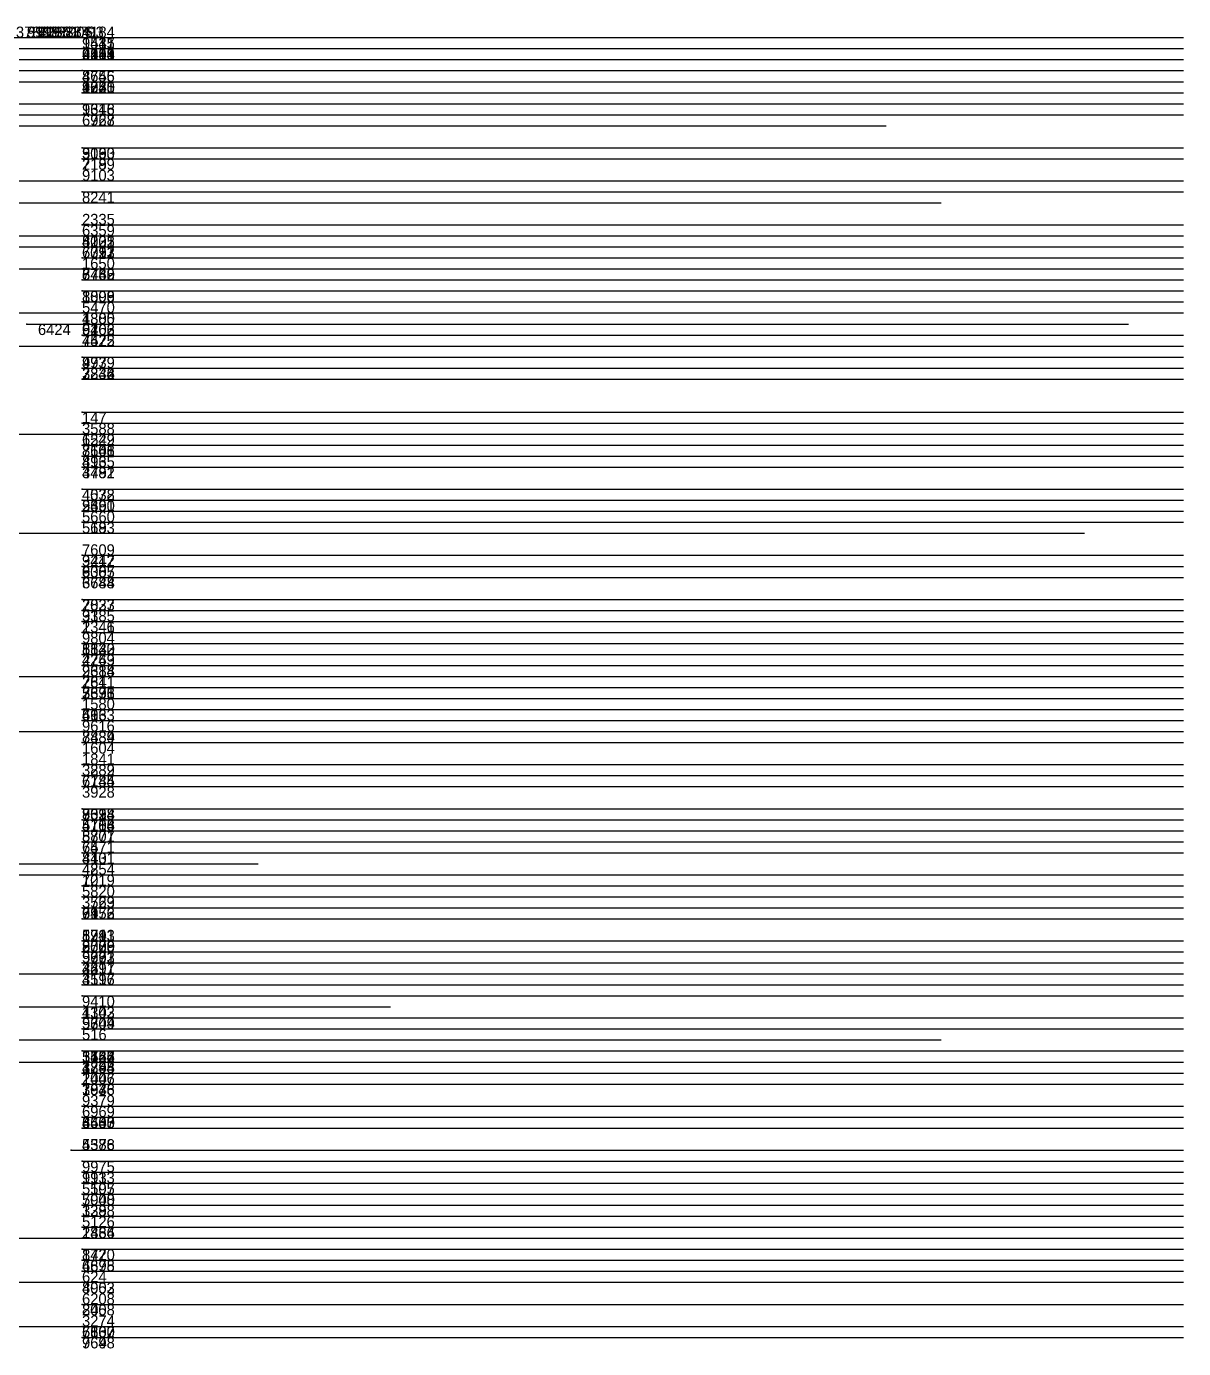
# Model space of a CAD drawing. Extents: x 0 to 1.1, y 0 to 1.
# Drawn here: x 0.995 to 1.1, y 0.881 to 1.001 of the extents above; entities that cross this region are included whole.
import ezdxf

# ---------------------------------------------------------------- set-up
doc = ezdxf.new("R2010")
doc.units = 0
for name, color, linetype in [('Normals', 1, 'CONTINUOUS'), ('Source_points', 5, 'CONTINUOUS'), ('Text', 3, 'CONTINUOUS')]:
    doc.layers.add(name, color=color, linetype=linetype)

msp = doc.modelspace()

# ---------------------------------------------------------------- linework, layer by layer
at = {"layer": 'Normals', "color": 1}
for p, q in [((0.897, 1, 0.187), (0.997, 1, 0.187)), ((0.898, 1, 0.634), (0.998, 1, 0.634)), ((0.898, 1, 0.733), (0.998, 1, 0.733)), ((0.898, 1, 0.441), (0.998, 1, 0.441)), ((0.899, 1, 0.786), (0.999, 1, 0.786)), ((0.899, 1, 0.15), (0.999, 1, 0.15)), ((0.899, 1, 0.309), (0.999, 1, 0.309)), ((0.899, 1, 0.252), (0.999, 1, 0.252)), ((0.899, 1, 0.447), (0.999, 1, 0.447)), ((0.9, 1, 0.489), (1, 1, 0.489)), ((0.901, 1, 0.086), (1.001, 1, 0.086)), ((0.902, 1, 0.45), (1.002, 1, 0.45)), ((0.902, 1, 0.592), (1.002, 1, 0.592)), ((0.903, 1, 0.427), (1.003, 1, 0.427)), ((0.903, 1, 0.864), (1.004, 1, 0.864)), ((0.904, 1, 0.73), (1.004, 1, 0.73)), ((0.906, 1, 0.875), (1.006, 1, 0.875)), ((0.906, 1, 0.571), (1.006, 1, 0.571)), ((0.907, 1, 0.263), (1.007, 1, 0.263)), ((0.908, 1, 0.817), (1.008, 1, 0.817)), ((0.908, 1, 0.226), (1.008, 1, 0.226)), ((0.908, 1, 0.085), (1.008, 1, 0.085)), ((0.909, 1, 0.523), (1.009, 1, 0.523)), ((0.909, 1, 0.77), (1.009, 1, 0.77)), ((0.911, 1, 0.866), (1.011, 1, 0.866)), ((0.912, 1, 0.836), (1.012, 1, 0.836)), ((0.912, 1, 0.46), (1.012, 1, 0.46)), ((0.913, 1, 0.491), (1.013, 1, 0.491)), ((0.913, 1, 0.712), (1.013, 1, 0.712)), ((0.913, 1, 0.37), (1.013, 1, 0.37)), ((0.914, 1, 0.271), (1.014, 1, 0.271)), ((0.915, 1, 0.545), (1.016, 1, 0.545)), ((0.916, 1, 0.427), (1.016, 1, 0.427)), ((0.916, 1, 0.197), (1.016, 1, 0.197)), ((0.917, 1, 0.309), (1.018, 1, 0.309)), ((0.917, 1, 0.971), (1.017, 1, 0.971)), ((0.917, 1, 0.572), (1.017, 1, 0.572)), ((0.917, 1, 0.7), (1.018, 1, 0.7)), ((0.918, 1, 0.118), (1.018, 1, 0.118)), ((0.918, 1, 0.309), (1.018, 1, 0.309)), ((0.918, 1, 0.861), (1.018, 1, 0.861)), ((0.918, 1, 0.408), (1.018, 1, 0.408)), ((0.918, 1, 0.149), (1.018, 1, 0.149)), ((0.919, 1, 0.803), (1.019, 1, 0.803)), ((0.919, 1, 0.343), (1.019, 1, 0.343)), ((0.92, 1, 0.419), (1.02, 1, 0.419)), ((0.921, 1, 0.312), (1.021, 1, 0.312)), ((0.921, 1, 0.352), (1.021, 1, 0.352)), ((0.921, 1, 0.369), (1.021, 1, 0.369)), ((0.921, 1, 0.166), (1.021, 1, 0.166)), ((0.921, 1, 0.204), (1.021, 1, 0.204)), ((0.922, 1, 0.379), (1.022, 1, 0.379)), ((0.924, 1, 0.35), (1.024, 1, 0.35)), ((0.924, 1, 0.91), (1.024, 1, 0.91)), ((0.924, 1, 0.623), (1.024, 1, 0.623)), ((0.924, 1, 0.484), (1.024, 1, 0.484)), ((0.925, 1, 0.845), (1.025, 1, 0.845)), ((0.925, 1, 0.581), (1.025, 1, 0.581)), ((0.926, 1, 0.235), (1.026, 1, 0.235)), ((0.926, 1, 0.61), (1.026, 1, 0.61)), ((0.927, 1, 0.217), (1.027, 1, 0.217)), ((0.927, 1, 0.875), (1.027, 1, 0.875)), ((0.928, 1, 0.367), (1.028, 1, 0.367)), ((0.929, 1, 0.906), (1.029, 1, 0.906)), ((0.929, 1, 0.997), (1.029, 1, 0.997)), ((0.93, 1, 0.365), (1.03, 1, 0.365)), ((0.931, 1, 0.264), (1.032, 1, 0.264)), ((0.933, 1, 0.475), (1.033, 1, 0.475)), ((0.933, 1, 0.513), (1.033, 1, 0.513)), ((0.933, 1, 0.584), (1.033, 1, 0.584)), ((0.934, 1, 0.676), (1.034, 1, 0.676)), ((0.934, 1, 0.21), (1.034, 1, 0.21)), ((0.935, 1, 0.125), (1.035, 1, 0.125)), ((0.936, 1, 0.228), (1.036, 1, 0.228)), ((0.936, 1, 0.424), (1.036, 1, 0.424)), ((0.937, 1, 0.891), (1.037, 1, 0.891)), ((0.937, 1, 0.945), (1.037, 1, 0.945)), ((0.937, 1, 0.859), (1.037, 1, 0.859)), ((0.938, 1, 0.805), (1.038, 1, 0.805)), ((0.938, 1, 0.788), (1.038, 1, 0.788)), ((0.939, 1, 0.102), (1.039, 1, 0.102)), ((0.94, 1, 0.609), (1.04, 1, 0.609)), ((0.94, 1, 0.633), (1.04, 1, 0.633)), ((0.94, 1, 0.25), (1.04, 1, 0.25)), ((0.941, 1, 0.186), (1.041, 1, 0.186)), ((0.942, 1, 0.554), (1.042, 1, 0.554)), ((0.942, 1, 0.058), (1.042, 1, 0.058)), ((0.943, 1, 0.944), (1.043, 1, 0.944)), ((0.944, 1, 0.969), (1.044, 1, 0.969)), ((0.945, 1, 0.995), (1.045, 1, 0.995)), ((0.945, 1, 0.24), (1.045, 1, 0.24)), ((0.945, 1, 0.487), (1.045, 1, 0.487)), ((0.945, 1, 0.757), (1.045, 1, 0.757)), ((0.946, 1, 0.64), (1.046, 1, 0.64)), ((0.946, 1, 0.831), (1.046, 1, 0.831)), ((0.946, 1, 0.093), (1.046, 1, 0.093)), ((0.947, 1, 0.161), (1.047, 1, 0.161)), ((0.948, 1, 0.192), (1.048, 1, 0.192)), ((0.948, 1, 0.322), (1.048, 1, 0.322)), ((0.949, 1, 0.727), (1.049, 1, 0.727)), ((0.949, 1, 0.151), (1.049, 1, 0.151)), ((0.949, 1, 0.491), (1.049, 1, 0.491)), ((0.95, 1, 0.12), (1.05, 1, 0.12)), ((0.951, 1, 0.344), (1.051, 1, 0.344)), ((0.951, 1, 0.518), (1.051, 1, 0.518)), ((0.952, 1, 0.837), (1.052, 1, 0.837)), ((0.952, 1, 0.529), (1.052, 1, 0.529)), ((0.952, 1, 0.24), (1.052, 1, 0.24)), ((0.952, 1, 0.601), (1.052, 1, 0.601)), ((0.953, 1, 0.616), (1.053, 1, 0.616)), ((0.953, 1, 0.106), (1.053, 1, 0.106)), ((0.953, 1, 0.236), (1.052, 1, 0.236)), ((0.954, 1, 0.016), (1.054, 1, 0.016)), ((0.956, 1, 0.309), (1.056, 1, 0.309)), ((0.957, 1, 0.956), (1.057, 1, 0.956)), ((0.957, 1, 0.188), (1.057, 1, 0.188)), ((0.957, 1, 0.723), (1.057, 1, 0.723)), ((0.958, 1, 0.475), (1.058, 1, 0.475)), ((0.959, 1, 0.428), (1.059, 1, 0.428)), ((0.959, 1, 0.544), (1.059, 1, 0.544)), ((0.959, 1, 0.177), (1.059, 1, 0.177)), ((0.959, 1, 0.083), (1.058, 1, 0.083)), ((0.961, 1, 0.477), (1.06, 1, 0.477)), ((0.962, 1, 0.231), (1.062, 1, 0.231)), ((0.962, 1, 0.974), (1.062, 1, 0.974)), ((0.963, 1, 0.859), (1.063, 1, 0.859)), ((0.966, 1, 0.302), (1.066, 1, 0.302)), ((0.966, 1, 0.988), (1.066, 1, 0.988)), ((0.967, 1, 0.445), (1.067, 1, 0.445)), ((0.968, 1, 0.699), (1.068, 1, 0.699)), ((0.968, 1, 0.72), (1.068, 1, 0.72)), ((0.968, 1, 0.301), (1.068, 1, 0.301)), ((0.969, 1, 0.596), (1.069, 1, 0.596)), ((0.97, 1, 0.508), (1.07, 1, 0.508)), ((0.972, 1, 0.638), (1.072, 1, 0.638)), ((0.972, 1, 0.179), (1.072, 1, 0.179)), ((0.973, 1, 0.055), (1.073, 1, 0.055)), ((0.973, 1, 0.827), (1.073, 1, 0.827)), ((0.974, 1, 0.17), (1.074, 1, 0.17)), ((0.974, 1, 0.994), (1.074, 1, 0.994)), ((0.974, 1, 0.236), (1.074, 1, 0.236)), ((0.976, 1, 0.084), (1.076, 1, 0.084)), ((0.979, 1, 0.663), (1.079, 1, 0.663)), ((0.979, 1, 0.788), (1.079, 1, 0.788)), ((0.981, 1, 0.822), (1.081, 1, 0.822)), ((0.981, 1, 0.886), (1.081, 1, 0.886)), ((0.985, 1, 0.897), (1.085, 1, 0.897)), ((0.985, 1, 0.525), (1.085, 1, 0.525)), ((0.986, 1, 0.763), (1.086, 1, 0.763)), ((0.987, 1, 0.899), (1.087, 1, 0.899)), ((0.987, 1, 0.471), (1.087, 1, 0.471)), ((0.987, 1, 0.749), (1.087, 1, 0.749)), ((0.988, 1, 0.144), (1.088, 1, 0.144)), ((0.989, 1, 0.271), (1.089, 1, 0.271)), ((0.989, 1, 0.809), (1.089, 1, 0.809)), ((0.99, 1, 0.537), (1.09, 1, 0.537)), ((0.992, 1, 0.386), (1.092, 1, 0.386)), ((0.994, 1, 0.687), (1.094, 1, 0.687)), ((0.994, 1, 0.649), (1.094, 1, 0.649)), ((0.995, 1, 0.776), (1.095, 1, 0.776)), ((0.996, 1, 0.355), (1.096, 1, 0.355)), ((0.996, 1, 0.93), (1.096, 1, 0.93)), ((0.996, 1, 0.9), (1.096, 1, 0.9)), ((0.997, 1, 0.323), (1.097, 1, 0.323)), ((0.998, 1, 0.602), (1.098, 1, 0.602)), ((0.999, 1, 0.911), (1.099, 1, 0.911)), ((1, 1, 0.358), (1.1, 1, 0.358)), ((1, 1, 0.141), (1.1, 1, 0.141)), ((1, 1, 0.527), (1.1, 1, 0.527)), ((0.931, 0.999, 1), (1.031, 0.999, 1)), ((1, 0.999, 0.866), (1.1, 0.999, 0.866)), ((1, 0.999, 0.251), (1.1, 0.999, 0.251)), ((1, 0.999, 0.134), (1.1, 0.999, 0.134)), ((0.913, 0.998, 1), (1.014, 0.998, 1)), ((0.941, 0.998, 1), (1.041, 0.998, 1)), ((1, 0.998, 0.066), (1.1, 0.998, 0.066)), ((1, 0.998, 0.138), (1.1, 0.998, 0.138)), ((1, 0.998, 0.559), (1.1, 0.998, 0.559)), ((0.972, 0.997, 1), (1.072, 0.997, 1)), ((0.988, 0.997, 1), (1.088, 0.997, 1)), ((1, 0.997, 0.716), (1.1, 0.997, 0.716)), ((0.99, 0.996, 1), (1.09, 0.996, 1)), ((1, 0.996, 0.462), (1.1, 0.996, 0.462)), ((1, 0.996, 0.877), (1.1, 0.996, 0.877)), ((1, 0.996, 0.944), (1.1, 0.996, 0.944)), ((1, 0.996, 0.592), (1.1, 0.996, 0.592)), ((1, 0.996, 0.879), (1.1, 0.996, 0.879)), ((0.948, 0.994, 1), (1.048, 0.994, 1)), ((1, 0.995, 0.983), (1.1, 0.995, 0.983)), ((1, 0.994, 0.455), (1.1, 0.994, 0.455)), ((0.956, 0.993), (1.056, 0.993)), ((1, 0.993, 0.624), (1.1, 0.993, 0.624)), ((1, 0.993, 0.702), (1.1, 0.993, 0.702)), ((1, 0.993, 0.015), (1.1, 0.993, 0.015)), ((0.973, 0.992), (1.073, 0.992)), ((1, 0.99, 0.872), (1.1, 0.99, 0.872)), ((1, 0.989, 0.306), (1.1, 0.989, 0.306)), ((1, 0.989, 0.955), (1.1, 0.989, 0.955)), ((1, 0.989, 0.031), (1.1, 0.989, 0.031)), ((1, 0.989, 0.057), (1.1, 0.989, 0.057)), ((0.944, 0.987), (1.044, 0.987)), ((1, 0.987, 0.021), (1.1, 0.987, 0.021)), ((1, 0.986, 0.566), (1.1, 0.986, 0.566)), ((0.95, 0.985, 1), (1.05, 0.985, 1)), ((0.978, 0.985, 1), (1.078, 0.985, 1)), ((0.913, 0.982), (1.013, 0.982)), ((1, 0.983, 0.22), (1.1, 0.983, 0.22)), ((1, 0.983, 0.986), (1.1, 0.983, 0.986)), ((1, 0.982, 0.316), (1.1, 0.982, 0.316)), ((0.95, 0.981), (1.05, 0.981)), ((1, 0.981, 0.354), (1.1, 0.981, 0.354)), ((1, 0.981, 0.377), (1.1, 0.981, 0.377)), ((1, 0.981, 0.198), (1.1, 0.981, 0.198)), ((1, 0.981, 0.358), (1.1, 0.981, 0.358)), ((1, 0.981, 0.856), (1.1, 0.981, 0.856)), ((1, 0.98, 0.352), (1.1, 0.98, 0.352)), ((0.907, 0.979), (1.008, 0.979)), ((1, 0.979, 0.059), (1.1, 0.979, 0.059)), ((1, 0.979, 0.75), (1.1, 0.979, 0.75)), ((1, 0.979, 0.145), (1.1, 0.979, 0.145)), ((1, 0.978, 0.459), (1.1, 0.978, 0.459)), ((1, 0.978, 0.752), (1.1, 0.978, 0.752)), ((1, 0.977, 0.341), (1.1, 0.977, 0.341)), ((1, 0.976, 0.331), (1.1, 0.976, 0.331)), ((1, 0.976, 0.129), (1.1, 0.976, 0.129)), ((1, 0.976, 0.926), (1.1, 0.976, 0.926)), ((0.908, 0.975), (1.008, 0.975)), ((1, 0.975, 0.401), (1.1, 0.975, 0.401)), ((1, 0.975, 0.146), (1.1, 0.975, 0.146)), ((0.995, 0.974, 1), (1.095, 0.974, 1)), ((1, 0.973, 0.061), (1.1, 0.973, 0.061)), ((1, 0.973, 0.143), (1.1, 0.973, 0.143)), ((1, 0.973, 0.605), (1.1, 0.973, 0.605)), ((1, 0.973, 0.499), (1.1, 0.973, 0.499)), ((0.915, 0.972, 1), (1.015, 0.972, 1)), ((1, 0.972, 0.826), (1.1, 0.972, 0.826)), ((1, 0.971, 0.672), (1.1, 0.971, 0.672)), ((1, 0.97, 0.59), (1.1, 0.97, 0.59)), ((1, 0.97, 0.727), (1.1, 0.97, 0.727)), ((1, 0.969, 0.377), (1.1, 0.969, 0.377)), ((1, 0.969, 0.044), (1.1, 0.969, 0.044)), ((1, 0.966, 0.351), (1.1, 0.966, 0.351)), ((0.946, 0.964, 1), (1.046, 0.964, 1)), ((1, 0.965, 0.958), (1.1, 0.965, 0.958)), ((1, 0.964, 0.713), (1.1, 0.964, 0.713)), ((1, 0.963, 0.786), (1.1, 0.963, 0.786)), ((1, 0.963, 0.033), (1.1, 0.963, 0.033)), ((1, 0.963, 0.356), (1.1, 0.963, 0.356)), ((1, 0.962, 0.134), (1.1, 0.962, 0.134)), ((1, 0.962, 0.361), (1.1, 0.962, 0.361)), ((1, 0.961, 0.716), (1.1, 0.961, 0.716)), ((1, 0.961, 0.177), (1.1, 0.961, 0.177)), ((1, 0.961, 0.93), (1.1, 0.961, 0.93)), ((1, 0.959, 0.818), (1.1, 0.959, 0.818)), ((1, 0.959, 0.859), (1.1, 0.959, 0.859)), ((1, 0.958, 0.647), (1.1, 0.958, 0.647)), ((1, 0.957, 0.192), (1.1, 0.957, 0.192)), ((1, 0.957, 0.625), (1.1, 0.957, 0.625)), ((1, 0.956, 0.701), (1.1, 0.956, 0.701)), ((1, 0.956, 0.488), (1.1, 0.956, 0.488)), ((1, 0.956, 0.322), (1.1, 0.956, 0.322)), ((0.932, 0.955, 1), (1.032, 0.955, 1)), ((0.991, 0.955), (1.091, 0.955)), ((1, 0.953, 0.848), (1.1, 0.953, 0.848)), ((1, 0.952, 0.691), (1.1, 0.952, 0.691)), ((1, 0.952, 0.564), (1.1, 0.952, 0.564)), ((1, 0.952, 0.518), (1.1, 0.952, 0.518)), ((1, 0.952, 0.765), (1.1, 0.952, 0.765)), ((1, 0.951, 0.501), (1.1, 0.951, 0.501)), ((1, 0.951, 0.016), (1.1, 0.951, 0.016)), ((1, 0.951, 0.276), (1.1, 0.951, 0.276)), ((1, 0.949, 0.925), (1.1, 0.949, 0.925)), ((1, 0.949, 0.737), (1.1, 0.949, 0.737)), ((1, 0.948, 0.47), (1.1, 0.948, 0.47)), ((1, 0.947, 0.321), (1.1, 0.947, 0.321)), ((1, 0.947, 0.741), (1.1, 0.947, 0.741)), ((1, 0.946, 0.524), (1.1, 0.946, 0.524)), ((1, 0.945, 0.463), (1.1, 0.945, 0.463)), ((1, 0.945, 0.437), (1.1, 0.945, 0.437)), ((1, 0.945, 0.322), (1.1, 0.945, 0.322)), ((1, 0.945, 0.526), (1.1, 0.945, 0.526)), ((1, 0.944, 0.454), (1.1, 0.944, 0.454)), ((1, 0.944, 0.72), (1.1, 0.944, 0.72)), ((1, 0.943, 0.862), (1.1, 0.943, 0.862)), ((0.924, 0.942, 1), (1.024, 0.942, 1)), ((1, 0.942, 0.387), (1.1, 0.942, 0.387)), ((1, 0.941, 0.042), (1.1, 0.941, 0.042)), ((1, 0.941, 0.233), (1.1, 0.941, 0.233)), ((1, 0.941, 0.033), (1.1, 0.941, 0.033)), ((1, 0.941, 0.553), (1.1, 0.941, 0.553)), ((1, 0.94, 0.764), (1.1, 0.94, 0.764)), ((1, 0.94, 0.848), (1.1, 0.94, 0.848)), ((1, 0.94, 0.035), (1.1, 0.94, 0.035)), ((1, 0.94, 0.086), (1.1, 0.94, 0.086)), ((1, 0.939, 0.475), (1.1, 0.939, 0.475)), ((1, 0.939, 0.015), (1.1, 0.939, 0.015)), ((1, 0.938, 0.712), (1.1, 0.938, 0.712)), ((1, 0.938, 0.367), (1.1, 0.938, 0.367)), ((0.941, 0.937, 1), (1.041, 0.937, 1)), ((1, 0.937, 0.644), (1.1, 0.937, 0.644)), ((1, 0.936, 0.562), (1.1, 0.936, 0.562)), ((1, 0.936, 0.964), (1.1, 0.936, 0.964)), ((1, 0.934, 0.178), (1.1, 0.934, 0.178)), ((1, 0.933, 0.673), (1.1, 0.933, 0.673)), ((1, 0.933, 0.12), (1.1, 0.933, 0.12)), ((1, 0.932, 0.438), (1.1, 0.932, 0.438)), ((1, 0.932, 0.37), (1.1, 0.932, 0.37)), ((1, 0.932, 0.098), (1.1, 0.932, 0.098)), ((1, 0.93, 0.235), (1.1, 0.93, 0.235)), ((1, 0.93, 0.314), (1.1, 0.93, 0.314)), ((1, 0.93, 0.222), (1.1, 0.93, 0.222)), ((1, 0.929, 0.248), (1.1, 0.929, 0.248)), ((1, 0.929, 0.218), (1.1, 0.929, 0.218)), ((1, 0.929, 0.725), (1.1, 0.929, 0.725)), ((1, 0.928, 0.236), (1.1, 0.928, 0.236)), ((1, 0.927, 0.103), (1.1, 0.927, 0.103)), ((1, 0.927, 0.514), (1.1, 0.927, 0.514)), ((1, 0.927, 0.946), (1.1, 0.927, 0.946)), ((1, 0.926, 0.587), (1.1, 0.926, 0.587)), ((1, 0.926, 0.097), (1.1, 0.926, 0.097)), ((1, 0.926, 0.067), (1.1, 0.926, 0.067)), ((0.916, 0.925, 1), (1.016, 0.925, 1)), ((0.974, 0.924, 1), (1.074, 0.924, 1)), ((1, 0.924, 0.473), (1.1, 0.924, 0.473)), ((1, 0.924, 0.005), (1.1, 0.924, 0.005)), ((1, 0.923, 0.265), (1.1, 0.923, 0.265)), ((1, 0.923, 0.873), (1.1, 0.923, 0.873)), ((1, 0.922, 0.232), (1.1, 0.922, 0.232)), ((1, 0.921, 0.295), (1.1, 0.921, 0.295)), ((1, 0.921, 0.414), (1.1, 0.921, 0.414)), ((1, 0.921, 0.645), (1.1, 0.921, 0.645)), ((1, 0.92, 0.389), (1.1, 0.92, 0.389)), ((1, 0.92, 0.172), (1.1, 0.92, 0.172)), ((1, 0.918, 0.694), (1.1, 0.918, 0.694)), ((1, 0.918, 0.711), (1.1, 0.918, 0.711)), ((1, 0.918, 0.828), (1.1, 0.918, 0.828)), ((1, 0.918, 0.824), (1.1, 0.918, 0.824)), ((1, 0.918, 0.544), (1.1, 0.918, 0.544)), ((1, 0.917, 0.855), (1.1, 0.917, 0.855)), ((1, 0.917, 0.079), (1.1, 0.917, 0.079)), ((1, 0.917, 0.08), (1.1, 0.917, 0.08)), ((1, 0.917, 0.352), (1.1, 0.917, 0.352)), ((1, 0.916, 0.069), (1.1, 0.916, 0.069)), ((1, 0.916, 0.389), (1.1, 0.916, 0.389)), ((1, 0.916, 0.489), (1.1, 0.916, 0.489)), ((0.974, 0.915, 1), (1.074, 0.915, 1)), ((1, 0.915, 0.79), (1.1, 0.915, 0.79)), ((1, 0.915, 0.812), (1.1, 0.915, 0.812)), ((1, 0.914, 0.993), (1.1, 0.914, 0.993)), ((1, 0.914, 0.692), (1.1, 0.914, 0.692)), ((1, 0.913, 0.05), (1.1, 0.913, 0.05)), ((0.928, 0.912, 1), (1.028, 0.912, 1)), ((1, 0.911, 0.437), (1.1, 0.911, 0.437)), ((1, 0.911, 0.916), (1.1, 0.911, 0.916)), ((1, 0.91, 0.612), (1.1, 0.91, 0.612)), ((1, 0.91, 0.137), (1.1, 0.91, 0.137)), ((1, 0.91, 0.497), (1.1, 0.91, 0.497)), ((1, 0.91, 0.85), (1.1, 0.91, 0.85)), ((0.964, 0.909, 1), (1.064, 0.909, 1)), ((0.978, 0.909), (1.078, 0.909)), ((1, 0.908, 0.434), (1.1, 0.908, 0.434)), ((1, 0.908, 0.832), (1.1, 0.908, 0.832)), ((1, 0.908, 0.681), (1.1, 0.908, 0.681)), ((0.925, 0.907), (1.025, 0.907)), ((0.94, 0.907), (1.04, 0.907)), ((1, 0.907, 0.51), (1.1, 0.907, 0.51)), ((1, 0.906, 0.874), (1.1, 0.906, 0.874)), ((1, 0.906, 0.262), (1.1, 0.906, 0.262)), ((1, 0.906, 0.147), (1.1, 0.906, 0.147)), ((1, 0.906, 0.174), (1.1, 0.906, 0.174)), ((1, 0.905, 0.299), (1.1, 0.905, 0.299)), ((1, 0.905, 0.4), (1.1, 0.905, 0.4)), ((1, 0.905, 0.788), (1.1, 0.905, 0.788)), ((1, 0.905, 0.874), (1.1, 0.905, 0.874)), ((1, 0.903, 0.934), (1.1, 0.903, 0.934)), ((1, 0.902, 0.271), (1.1, 0.902, 0.271)), ((1, 0.902, 0.412), (1.1, 0.902, 0.412)), ((1, 0.901, 0.657), (1.1, 0.901, 0.657)), ((1, 0.901, 0.26), (1.1, 0.901, 0.26)), ((1, 0.901, 0.981), (1.1, 0.901, 0.981)), ((0.999, 0.899), (1.099, 0.899)), ((1, 0.899, 0.448), (1.1, 0.899, 0.448)), ((1, 0.898, 0.368), (1.1, 0.898, 0.368)), ((1, 0.897, 0.792), (1.1, 0.897, 0.792)), ((1, 0.896, 0.018), (1.1, 0.896, 0.018)), ((1, 0.896, 0.753), (1.1, 0.896, 0.753)), ((1, 0.896, 0.43), (1.1, 0.896, 0.43)), ((1, 0.895, 0.565), (1.1, 0.895, 0.565)), ((1, 0.894, 0.339), (1.1, 0.894, 0.339)), ((1, 0.894, 0.295), (1.1, 0.894, 0.295)), ((1, 0.893, 0.534), (1.1, 0.893, 0.534)), ((1, 0.893, 0.142), (1.1, 0.893, 0.142)), ((1, 0.892, 0.104), (1.1, 0.892, 0.104)), ((0.921, 0.891, 1), (1.021, 0.891, 1)), ((1, 0.891, 0.198), (1.1, 0.891, 0.198)), ((1, 0.891, 0.056), (1.1, 0.891, 0.056)), ((1, 0.89, 0.052), (1.1, 0.89, 0.052)), ((1, 0.889, 0.351), (1.1, 0.889, 0.351)), ((1, 0.889, 0.844), (1.1, 0.889, 0.844)), ((1, 0.888, 0.825), (1.1, 0.888, 0.825)), ((0.964, 0.887, 1), (1.064, 0.887, 1)), ((1, 0.887, 0.537), (1.1, 0.887, 0.537)), ((1, 0.887, 0.694), (1.1, 0.887, 0.694)), ((1, 0.887, 0.077), (1.1, 0.887, 0.077)), ((1, 0.885, 0.06), (1.1, 0.885, 0.06)), ((1, 0.885, 0.051), (1.1, 0.885, 0.051)), ((1, 0.885, 0.813), (1.1, 0.885, 0.813)), ((0.917, 0.883, 1), (1.018, 0.883, 1)), ((0.951, 0.883, 1), (1.051, 0.883, 1)), ((1, 0.883, 0.447), (1.1, 0.883, 0.447)), ((1, 0.883, 0.378), (1.1, 0.883, 0.378)), ((1, 0.882, 0.916), (1.1, 0.882, 0.916)), ((1, 0.882, 0.44), (1.1, 0.882, 0.44)), ((1, 0.882, 0.985), (1.1, 0.882, 0.985)), ((1, 0.882, 0.546), (1.1, 0.882, 0.546)), ((1, 0.882, 0.545), (1.1, 0.882, 0.545))]:
    msp.add_line(p, q, dxfattribs=at)
at = {"layer": 'Source_points', "color": 5}
for p in [(0.995, 1, 0.776), (0.996, 1, 0.355), (0.996, 1, 0.93), (0.996, 1, 0.9), (0.997, 1, 0.323), (0.998, 1, 0.602), (0.999, 1, 0.911), (1, 1, 0.358), (1, 1, 0.141), (1, 1, 0.527), (1, 0.999, 0.866), (1, 0.999, 0.251), (1, 0.999, 0.134), (1, 0.998, 0.066), (1, 0.998, 0.138), (1, 0.998, 0.559), (1, 0.997, 0.716), (1, 0.996, 0.462), (1, 0.996, 0.877), (1, 0.996, 0.944), (1, 0.996, 0.592), (1, 0.996, 0.879), (1, 0.995, 0.983), (1, 0.994, 0.455), (1, 0.993, 0.624), (1, 0.993, 0.702), (1, 0.993, 0.015), (1, 0.99, 0.872), (1, 0.989, 0.306), (1, 0.989, 0.955), (1, 0.989, 0.031), (1, 0.989, 0.057), (1, 0.987, 0.021), (1, 0.986, 0.566), (1, 0.983, 0.22), (1, 0.983, 0.986), (1, 0.982, 0.316), (1, 0.981, 0.354), (1, 0.981, 0.377), (1, 0.981, 0.198), (1, 0.981, 0.358), (1, 0.981, 0.856), (1, 0.98, 0.352), (1, 0.979, 0.059), (1, 0.979, 0.75), (1, 0.979, 0.145), (1, 0.978, 0.459), (1, 0.978, 0.752), (1, 0.977, 0.341), (1, 0.976, 0.331), (1, 0.976, 0.129), (1, 0.976, 0.926), (1, 0.975, 0.401), (1, 0.975, 0.146), (0.995, 0.974, 1), (1, 0.973, 0.061), (1, 0.973, 0.143), (1, 0.973, 0.605), (1, 0.973, 0.499), (1, 0.972, 0.826), (1, 0.971, 0.672), (1, 0.97, 0.59), (1, 0.97, 0.727), (1, 0.969, 0.377), (1, 0.969, 0.044), (1, 0.966, 0.351), (1, 0.965, 0.958), (1, 0.964, 0.713), (1, 0.963, 0.786), (1, 0.963, 0.033), (1, 0.963, 0.356), (1, 0.962, 0.134), (1, 0.962, 0.361), (1, 0.961, 0.716), (1, 0.961, 0.177), (1, 0.961, 0.93), (1, 0.959, 0.818), (1, 0.959, 0.859), (1, 0.958, 0.647), (1, 0.957, 0.192), (1, 0.957, 0.625), (1, 0.956, 0.701), (1, 0.956, 0.488), (1, 0.956, 0.322), (1, 0.953, 0.848), (1, 0.952, 0.691), (1, 0.952, 0.564), (1, 0.952, 0.518), (1, 0.952, 0.765), (1, 0.951, 0.501), (1, 0.951, 0.016), (1, 0.951, 0.276), (1, 0.949, 0.925), (1, 0.949, 0.737), (1, 0.948, 0.47), (1, 0.947, 0.321), (1, 0.947, 0.741), (1, 0.946, 0.524), (1, 0.945, 0.463), (1, 0.945, 0.437), (1, 0.945, 0.322), (1, 0.945, 0.526), (1, 0.944, 0.454), (1, 0.944, 0.72), (1, 0.943, 0.862), (1, 0.942, 0.387), (1, 0.941, 0.042), (1, 0.941, 0.233), (1, 0.941, 0.033), (1, 0.941, 0.553), (1, 0.94, 0.764), (1, 0.94, 0.848), (1, 0.94, 0.035), (1, 0.94, 0.086), (1, 0.939, 0.475), (1, 0.939, 0.015), (1, 0.938, 0.712), (1, 0.938, 0.367), (1, 0.937, 0.644), (1, 0.936, 0.562), (1, 0.936, 0.964), (1, 0.934, 0.178), (1, 0.933, 0.673), (1, 0.933, 0.12), (1, 0.932, 0.438), (1, 0.932, 0.37), (1, 0.932, 0.098), (1, 0.93, 0.235), (1, 0.93, 0.314), (1, 0.93, 0.222), (1, 0.929, 0.248), (1, 0.929, 0.218), (1, 0.929, 0.725), (1, 0.928, 0.236), (1, 0.927, 0.103), (1, 0.927, 0.514), (1, 0.927, 0.946), (1, 0.926, 0.587), (1, 0.926, 0.097), (1, 0.926, 0.067), (1, 0.924, 0.473), (1, 0.924, 0.005), (1, 0.923, 0.265), (1, 0.923, 0.873), (1, 0.922, 0.232), (1, 0.921, 0.295), (1, 0.921, 0.414), (1, 0.921, 0.645), (1, 0.92, 0.389), (1, 0.92, 0.172), (1, 0.918, 0.694), (1, 0.918, 0.711), (1, 0.918, 0.828), (1, 0.918, 0.824), (1, 0.918, 0.544), (1, 0.917, 0.855), (1, 0.917, 0.079), (1, 0.917, 0.08), (1, 0.917, 0.352), (1, 0.916, 0.069), (1, 0.916, 0.389), (1, 0.916, 0.489), (1, 0.915, 0.79), (1, 0.915, 0.812), (1, 0.914, 0.993), (1, 0.914, 0.692), (1, 0.913, 0.05), (1, 0.911, 0.437), (1, 0.911, 0.916), (1, 0.91, 0.612), (1, 0.91, 0.137), (1, 0.91, 0.497), (1, 0.91, 0.85), (1, 0.908, 0.434), (1, 0.908, 0.832), (1, 0.908, 0.681), (1, 0.907, 0.51), (1, 0.906, 0.874), (1, 0.906, 0.262), (1, 0.906, 0.147), (1, 0.906, 0.174), (1, 0.905, 0.299), (1, 0.905, 0.4), (1, 0.905, 0.788), (1, 0.905, 0.874), (1, 0.903, 0.934), (1, 0.902, 0.271), (1, 0.902, 0.412), (1, 0.901, 0.657), (1, 0.901, 0.26), (1, 0.901, 0.981), (0.999, 0.899), (1, 0.899, 0.448), (1, 0.898, 0.368), (1, 0.897, 0.792), (1, 0.896, 0.018), (1, 0.896, 0.753), (1, 0.896, 0.43), (1, 0.895, 0.565), (1, 0.894, 0.339), (1, 0.894, 0.295), (1, 0.893, 0.534), (1, 0.893, 0.142), (1, 0.892, 0.104), (1, 0.891, 0.198), (1, 0.891, 0.056), (1, 0.89, 0.052), (1, 0.889, 0.351), (1, 0.889, 0.844), (1, 0.888, 0.825), (1, 0.887, 0.537), (1, 0.887, 0.694), (1, 0.887, 0.077), (1, 0.885, 0.06), (1, 0.885, 0.051), (1, 0.885, 0.813), (1, 0.883, 0.447), (1, 0.883, 0.378), (1, 0.882, 0.916), (1, 0.882, 0.44), (1, 0.882, 0.985), (1, 0.882, 0.546), (1, 0.882, 0.545)]:
    msp.add_point(p, dxfattribs=at)

# ---------------------------------------------------------------- texts
at = {"layer": 'Text', "color": 3}
for s, p in [('3783', (0.994, 1, 0.687)), ('5919', (0.995, 1, 0.776)), ('9195', (0.995, 1, 0.649)), ('4135', (0.996, 1, 0.93)), ('2256', (0.996, 1, 0.355)), ('6987', (0.997, 1, 0.323)), ('7528', (0.997, 1, 0.9)), ('7906', (0.998, 1, 0.602)), ('1793', (0.999, 1, 0.911)), ('4184', (1, 1, 0.141)), ('9445', (1, 0.999, 0.527)), ('1531', (1, 0.999, 0.358)), ('1517', (1, 0.999, 0.866)), ('4219', (1, 0.998, 0.138)), ('9565', (1, 0.998, 0.559)), ('2141', (1, 0.998, 0.251)), ('2454', (1, 0.998, 0.066)), ('6993', (1, 0.998, 0.134)), ('4746', (1, 0.996, 0.877)), ('8655', (1, 0.996, 0.716)), ('477', (1, 0.995, 0.462)), ('9041', (1, 0.995, 0.944)), ('9220', (1, 0.995, 0.592)), ('9920', (1, 0.995, 0.879)), ('1555', (1, 0.995, 0.983)), ('9346', (1, 0.993, 0.015)), ('1618', (1, 0.993, 0.455)), ('6728', (1, 0.992, 0.624)), ('6967', (1, 0.992, 0.702)), ('513', (1, 0.989, 0.306)), ('3093', (1, 0.989, 0.031)), ('9060', (1, 0.989, 0.872)), ('9103', (1, 0.987, 0.021)), ('2189', (1, 0.988, 0.955)), ('7199', (1, 0.988, 0.057)), ('8241', (1, 0.985, 0.566)), ('2335', (1, 0.983, 0.22)), ('4232', (1, 0.981, 0.354)), ('5021', (1, 0.981, 0.316)), ('8105', (1, 0.981, 0.856)), ('6359', (1, 0.982, 0.986)), ('6723', (1, 0.98, 0.377)), ('7011', (1, 0.98, 0.198)), ('7357', (1, 0.98, 0.352)), ('7392', (1, 0.98, 0.358)), ('1650', (1, 0.979, 0.059)), ('8482', (1, 0.978, 0.752)), ('6765', (1, 0.978, 0.75)), ('6769', (1, 0.978, 0.459)), ('7740', (1, 0.978, 0.145)), ('3399', (1, 0.976, 0.129)), ('5470', (1, 0.975, 0.926)), ('8898', (1, 0.976, 0.341)), ('1006', (1, 0.976, 0.331)), ('4880', (1, 0.974, 0.146)), ('1305', (1, 0.974, 0.401)), ('6424', (0.996, 0.973, 1)), ('5263', (1, 0.973, 0.143)), ('9406', (1, 0.973, 0.499)), ('6162', (1, 0.973, 0.605)), ('4525', (1, 0.972, 0.061)), ('7472', (1, 0.972, 0.826)), ('4939', (1, 0.97, 0.672)), ('3334', (1, 0.969, 0.377)), ('977', (1, 0.97, 0.59)), ('2232', (1, 0.969, 0.727)), ('7846', (1, 0.969, 0.044)), ('147', (1, 0.965, 0.351)), ('3588', (1, 0.964, 0.958)), ('6529', (1, 0.963, 0.033)), ('1242', (1, 0.963, 0.713)), ('3541', (1, 0.962, 0.786)), ('8668', (1, 0.962, 0.356)), ('7106', (1, 0.962, 0.134)), ('413', (1, 0.961, 0.716)), ('8965', (1, 0.961, 0.361)), ('4482', (1, 0.96, 0.93)), ('3791', (1, 0.96, 0.177)), ('4072', (1, 0.958, 0.818)), ('4538', (1, 0.958, 0.859)), ('549', (1, 0.957, 0.647)), ('9650', (1, 0.957, 0.625)), ('2361', (1, 0.957, 0.192)), ('5660', (1, 0.956, 0.322)), ('569', (1, 0.955, 0.701)), ('5183', (1, 0.955, 0.488)), ('7609', (1, 0.953, 0.848)), ('3447', (1, 0.952, 0.691)), ('9212', (1, 0.952, 0.518)), ('8367', (1, 0.951, 0.276)), ('9387', (1, 0.951, 0.765)), ('6005', (1, 0.951, 0.564)), ('3648', (1, 0.95, 0.501)), ('6784', (1, 0.95, 0.016)), ('2033', (1, 0.948, 0.925)), ('7827', (1, 0.948, 0.737)), ('318', (1, 0.947, 0.47)), ('9385', (1, 0.947, 0.741)), ('9804', (1, 0.945, 0.526)), ('2346', (1, 0.946, 0.321)), ('1341', (1, 0.946, 0.524)), ('5840', (1, 0.944, 0.437)), ('8523', (1, 0.944, 0.322)), ('1132', (1, 0.944, 0.463)), ('4263', (1, 0.943, 0.72)), ('2749', (1, 0.943, 0.454)), ('9388', (1, 0.942, 0.387)), ('2614', (1, 0.942, 0.862)), ('2841', (1, 0.941, 0.042)), ('7611', (1, 0.941, 0.033)), ('3876', (1, 0.94, 0.035)), ('5335', (1, 0.94, 0.233)), ('5376', (1, 0.94, 0.086)), ('2331', (1, 0.94, 0.848)), ('7693', (1, 0.94, 0.553)), ('1580', (1, 0.939, 0.764)), ('4663', (1, 0.938, 0.015)), ('5163', (1, 0.938, 0.712)), ('693', (1, 0.938, 0.475)), ('9616', (1, 0.937, 0.367)), ('8834', (1, 0.936, 0.964)), ('7489', (1, 0.936, 0.644)), ('1604', (1, 0.935, 0.562)), ('3282', (1, 0.933, 0.673)), ('3839', (1, 0.933, 0.12)), ('1841', (1, 0.934, 0.178)), ('6785', (1, 0.932, 0.37)), ('7144', (1, 0.932, 0.098)), ('3928', (1, 0.931, 0.438)), ('3513', (1, 0.929, 0.248)), ('8624', (1, 0.929, 0.314)), ('9338', (1, 0.929, 0.222)), ('709', (1, 0.929, 0.235)), ('4718', (1, 0.928, 0.218)), ('4784', (1, 0.928, 0.725)), ('5106', (1, 0.928, 0.236)), ('5771', (1, 0.927, 0.103)), ('8807', (1, 0.927, 0.946)), ('6571', (1, 0.926, 0.514)), ('74', (1, 0.926, 0.587)), ('440', (1, 0.925, 0.097)), ('8131', (1, 0.925, 0.067)), ('42', (1, 0.924, 0.473)), ('4854', (1, 0.924, 0.005)), ('7019', (1, 0.923, 0.873)), ('1219', (1, 0.923, 0.265)), ('5820', (1, 0.922, 0.232)), ('3563', (1, 0.921, 0.295)), ('3729', (1, 0.921, 0.414)), ('9472', (1, 0.92, 0.172)), ('6156', (1, 0.92, 0.389)), ('7973', (1, 0.92, 0.645)), ('5943', (1, 0.918, 0.824)), ('879', (1, 0.918, 0.694)), ('1211', (1, 0.918, 0.711)), ('372', (1, 0.917, 0.855)), ('5709', (1, 0.917, 0.828)), ('8586', (1, 0.917, 0.08)), ('9708', (1, 0.917, 0.544)), ('2070', (1, 0.917, 0.079)), ('4497', (1, 0.915, 0.069)), ('5973', (1, 0.916, 0.389)), ('359', (1, 0.915, 0.79)), ('9662', (1, 0.916, 0.489)), ('9791', (1, 0.916, 0.352)), ('2211', (1, 0.915, 0.812)), ('4517', (1, 0.914, 0.692)), ('3196', (1, 0.914, 0.993)), ('9410', (1, 0.912, 0.05)), ('4143', (1, 0.911, 0.916)), ('1302', (1, 0.911, 0.437)), ('5704', (1, 0.91, 0.137)), ('516', (1, 0.909, 0.612)), ('9349', (1, 0.91, 0.497)), ('9604', (1, 0.91, 0.85)), ('3752', (1, 0.907, 0.681)), ('5526', (1, 0.907, 0.51)), ('1167', (1, 0.907, 0.434)), ('1444', (1, 0.907, 0.832)), ('4265', (1, 0.906, 0.174)), ('3898', (1, 0.906, 0.147)), ('1744', (1, 0.906, 0.262)), ('2407', (1, 0.905, 0.788)), ('1046', (1, 0.905, 0.874)), ('307', (1, 0.904, 0.299)), ('9379', (1, 0.903, 0.934)), ('7848', (1, 0.904, 0.874)), ('1936', (1, 0.904, 0.4)), ('6969', (1, 0.902, 0.271)), ('4500', (1, 0.901, 0.657)), ('5537', (1, 0.901, 0.26)), ('8443', (1, 0.901, 0.412)), ('6655', (1, 0.901, 0.981)), ('4386', (1, 0.899, 0.448)), ('5578', (1, 0.899)), ('9975', (1, 0.897, 0.368)), ('9913', (1, 0.896, 0.792)), ('1133', (1, 0.896, 0.018)), ('5195', (1, 0.895, 0.753)), ('5507', (1, 0.895, 0.43)), ('5000', (1, 0.894, 0.565)), ('7948', (1, 0.894, 0.295)), ('3398', (1, 0.893, 0.534)), ('128', (1, 0.893, 0.339)), ('5126', (1, 0.892, 0.142)), ('238', (1, 0.891, 0.198)), ('1466', (1, 0.891, 0.056)), ('1834', (1, 0.891, 0.104)), ('842', (1, 0.889, 0.052)), ('1770', (1, 0.889, 0.351)), ('4898', (1, 0.888, 0.844)), ('6675', (1, 0.888, 0.825)), ('624', (1, 0.887, 0.537)), ('4903', (1, 0.886, 0.694)), ('8052', (1, 0.886, 0.077)), ('6208', (1, 0.885, 0.051)), ('8408', (1, 0.884, 0.813)), ('2058', (1, 0.884, 0.06)), ('3274', (1, 0.883, 0.447)), ('5502', (1, 0.882, 0.916)), ('5830', (1, 0.882, 0.44)), ('6637', (1, 0.882, 0.378)), ('7162', (1, 0.882, 0.985)), ('9648', (1, 0.881, 0.545)), ('7698', (1, 0.881, 0.546))]:
    msp.add_text(s, height=0.001, dxfattribs=at).set_placement(p)

doc.saveas('drawing.dxf')
